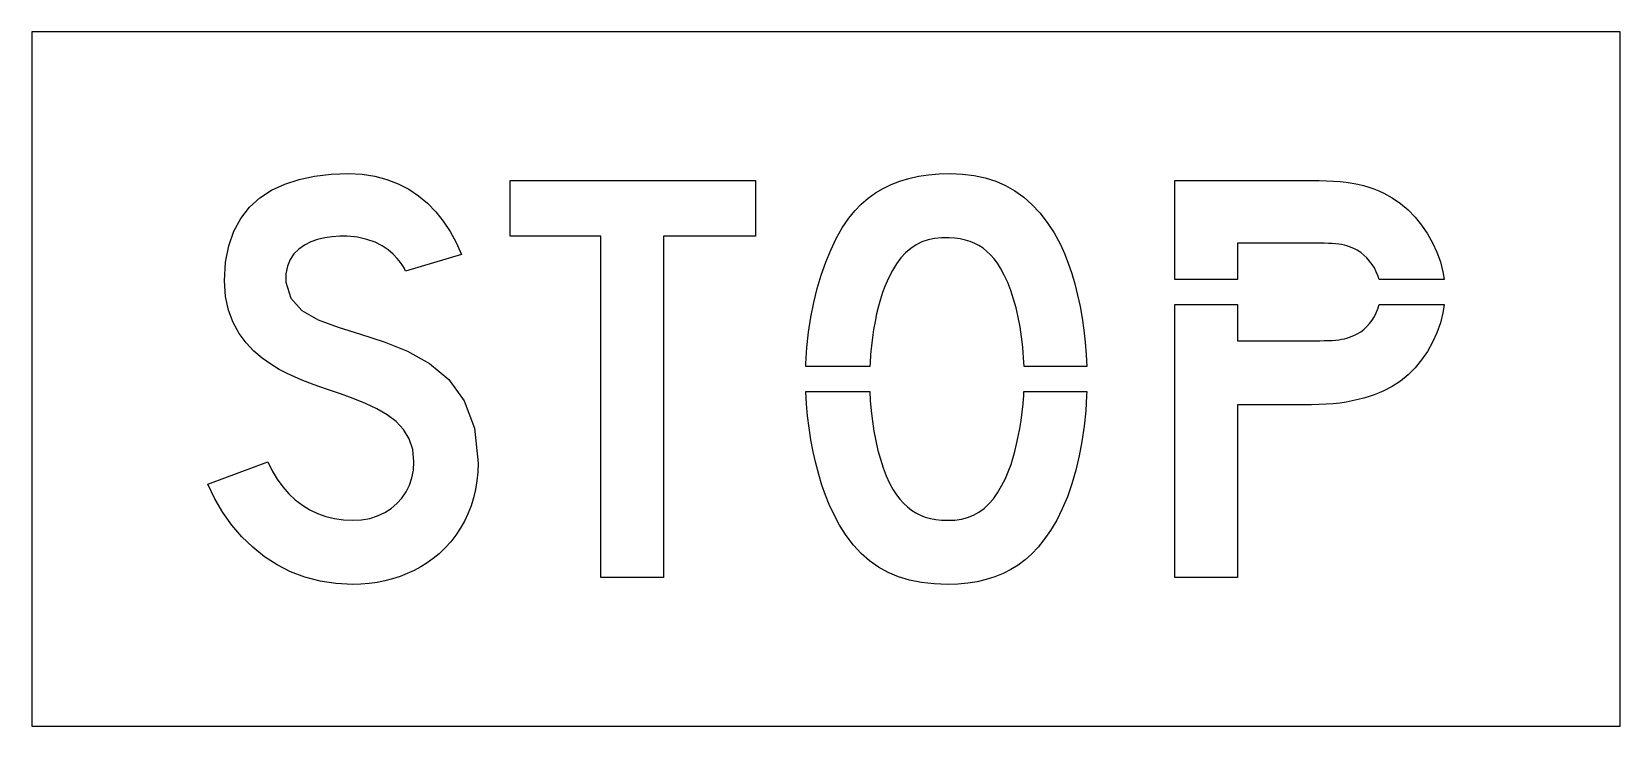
# Model space of a CAD drawing. Extents: x 0 to 32, y 0 to 14.
import ezdxf

# ---------------------------------------------------------------- set-up
doc = ezdxf.new("R2010")
doc.units = 0
doc.layers.add('CUT', color=7, linetype='Continuous')
doc.layers.add('OUTSIDE', color=1, linetype='Continuous')

msp = doc.modelspace()

# ---------------------------------------------------------------- linework, layer by layer
at = {"layer": 'CUT'}
for points in [[(8.8998, 4.604), (8.8494, 4.4416), (8.7878, 4.284), (8.7158, 4.1328), (8.6334, 3.988), (8.5414, 3.8488), (8.439, 3.7176), (8.327, 3.5936), (8.2054, 3.4768), (8.0894, 3.3824), (7.967, 3.2952), (7.8382, 3.2152), (7.7038, 3.1424), (7.5646, 3.0776), (7.419, 3.0208), (7.2694, 2.9728), (7.1158, 2.9328), (6.9582, 2.9008), (6.7966, 2.8784), (6.6318, 2.864), (6.4646, 2.86), (6.1286, 2.876), (5.8078, 2.9256), (5.5038, 3.0056), (5.215, 3.1152), (4.9438, 3.2528), (4.6894, 3.4176), (4.4526, 3.6072), (4.2342, 3.82), (4.0334, 4.056), (3.8518, 4.312), (3.6886, 4.5872), (3.5454, 4.8808), (4.7526, 5.3296), (4.8422, 5.1472), (4.9438, 4.9792), (5.0558, 4.8256), (5.1782, 4.6872), (5.3094, 4.564), (5.451, 4.456), (5.6006, 4.364), (5.759, 4.288), (5.9246, 4.2288), (6.0982, 4.1856), (6.2782, 4.16), (6.4646, 4.1512), (6.6422, 4.1616), (6.8094, 4.1912), (6.9654, 4.24), (7.1094, 4.3072), (7.2398, 4.3896), (7.3558, 4.488), (7.4574, 4.6), (7.5422, 4.7248), (7.6094, 4.8616), (7.659, 5.0088), (7.6894, 5.1648), (7.6998, 5.3296), (7.675, 5.5784), (7.6038, 5.7936), (7.491, 5.9792), (7.3414, 6.14), (7.1606, 6.2784), (6.9526, 6.4), (6.723, 6.508), (6.4774, 6.6064), (6.2198, 6.6992), (5.955, 6.7912), (5.6894, 6.8856), (5.4262, 6.9856), (5.2958, 7.0416), (5.1462, 7.1104), (4.9838, 7.1944), (4.8142, 7.2968), (4.6422, 7.4184), (4.4758, 7.5616), (4.3182, 7.728), (4.1766, 7.9192), (4.0566, 8.1384), (3.9638, 8.3872), (3.9038, 8.6664), (3.8822, 8.9792), (3.9046, 9.352), (3.9678, 9.6848), (4.0718, 9.98), (4.2118, 10.2376), (4.387, 10.4608), (4.595, 10.6488), (4.8318, 10.8048), (5.0966, 10.9296), (5.3862, 11.024), (5.6982, 11.0896), (6.031, 11.128), (6.3806, 11.14), (6.6534, 11.1272), (6.9118, 11.088), (7.1542, 11.024), (7.3822, 10.9368), (7.5942, 10.8264), (7.791, 10.6944), (7.9734, 10.5424), (8.1398, 10.3712), (8.291, 10.1808), (8.4278, 9.9744), (8.5486, 9.7504), (8.6542, 9.512), (7.5318, 9.1752), (7.5254, 9.1888), (7.5062, 9.2256), (7.4734, 9.2808), (7.4254, 9.3512), (7.3606, 9.4312), (7.279, 9.516), (7.1782, 9.6016), (7.0574, 9.6824), (6.9158, 9.756), (6.7518, 9.8152), (6.5646, 9.8576), (6.3526, 9.8768), (6.203, 9.8792), (6.0526, 9.8688), (5.903, 9.8472), (5.7582, 9.812), (5.6206, 9.7624), (5.4926, 9.6984), (5.379, 9.6184), (5.2814, 9.5216), (5.2038, 9.4072), (5.1486, 9.2752), (5.119, 9.1232), (5.1174, 8.9512), (5.2174, 8.6264), (5.4438, 8.3824), (5.7702, 8.1952), (6.1718, 8.0424), (6.6222, 7.9008), (7.0966, 7.7472), (7.5678, 7.56), (8.0118, 7.3144), (8.4014, 6.9888), (8.7118, 6.56), (8.9174, 6.0056), (8.991, 5.3016), (8.9854, 5.1208), (8.9678, 4.944), (8.9398, 4.772)], [(11.4606, 3), (11.4606, 9.8768), (9.6366, 9.8768), (9.6366, 11), (14.5766, 11), (14.5766, 9.8768), (12.7238, 9.8768), (12.7238, 3)], [(19.9086, 8.0504), (19.8718, 8.2456), (19.8278, 8.4328), (19.7782, 8.612), (19.7222, 8.7824), (19.6598, 8.9424), (19.5918, 9.0928), (19.5174, 9.2312), (19.4526, 9.332), (19.3854, 9.4216), (19.3158, 9.5016), (19.2414, 9.5728), (19.1638, 9.6344), (19.0822, 9.688), (18.9958, 9.7328), (18.9038, 9.7704), (18.807, 9.8), (18.7038, 9.8232), (18.5942, 9.8392), (18.4782, 9.8488), (18.3286, 9.8488), (18.1878, 9.8352), (18.0558, 9.8064), (17.9318, 9.7632), (17.8158, 9.7048), (17.707, 9.6312), (17.6046, 9.5432), (17.5094, 9.4392), (17.4206, 9.32), (17.3374, 9.1848), (17.2598, 9.0336), (17.187, 8.8664), (17.1398, 8.7424), (17.0966, 8.6088), (17.0566, 8.4664), (17.0198, 8.3168), (16.9878, 8.1608), (16.959, 8), (16.935, 7.8352), (16.915, 7.6672), (16.899, 7.4968), (16.8878, 7.3264), (16.8847, 7.251), (15.5929, 7.251), (15.5942, 7.3128), (15.615, 7.6328), (15.6486, 7.9448), (15.6942, 8.248), (15.7526, 8.5416), (15.8222, 8.8248), (15.903, 9.096), (15.995, 9.3544), (16.0966, 9.5992), (16.2078, 9.8296), (16.3286, 10.044), (16.4574, 10.2424), (16.5806, 10.3896), (16.711, 10.5232), (16.8486, 10.6432), (16.995, 10.7496), (17.1502, 10.8424), (17.3134, 10.9232), (17.487, 10.9904), (17.6694, 11.0448), (17.863, 11.0872), (18.0662, 11.1168), (18.2806, 11.1344), (18.507, 11.14), (18.7526, 11.1312), (18.987, 11.1024), (19.2086, 11.0552), (19.4182, 10.9872), (19.6174, 10.9), (19.8046, 10.7928), (19.9822, 10.6648), (20.1494, 10.5168), (20.307, 10.3472), (20.455, 10.156), (20.5934, 9.9432), (20.7246, 9.7088), (20.8054, 9.5272), (20.8806, 9.3336), (20.9494, 9.1296), (21.0118, 8.9152), (21.0678, 8.6928), (21.1174, 8.4632), (21.159, 8.2264), (21.1942, 7.9848), (21.2214, 7.7392), (21.2414, 7.4896), (21.2528, 7.251), (19.989, 7.251), (19.9806, 7.4272), (19.963, 7.6408), (19.939, 7.8488)], [(27.0022, 9.3104), (26.9518, 9.3784), (26.8966, 9.4416), (26.8358, 9.4992), (26.7718, 9.5512), (26.703, 9.5968), (26.6486, 9.6232), (26.5966, 9.6456), (26.5454, 9.6656), (26.4942, 9.6824), (26.4422, 9.6968), (26.3878, 9.7088), (26.3294, 9.7184), (26.267, 9.7256), (26.1982, 9.7304), (26.1222, 9.7344), (26.039, 9.736), (25.9454, 9.7368), (24.2894, 9.7368), (24.2894, 9.0054), (23.0262, 9.0054), (23.0262, 11), (25.7774, 11), (25.9342, 10.9984), (26.0822, 10.9952), (26.2222, 10.988), (26.355, 10.9784), (26.4814, 10.9648), (26.6014, 10.9472), (26.7166, 10.9256), (26.827, 10.9), (26.9334, 10.8696), (27.0366, 10.8344), (27.1374, 10.7936), (27.2366, 10.7472), (27.4086, 10.6528), (27.5718, 10.5392), (27.7254, 10.408), (27.8686, 10.2616), (27.9998, 10.1016), (28.1174, 9.9296), (28.2206, 9.748), (28.3078, 9.5584), (28.3774, 9.3616), (28.4294, 9.1616), (28.4534, 9.0054), (27.145, 9.0054), (27.119, 9.0848), (27.0862, 9.1632), (27.047, 9.2384)], [(27.9998, 7.3864), (27.8686, 7.228), (27.7254, 7.0848), (27.5718, 6.9576), (27.4086, 6.8496), (27.2366, 6.7616), (27.143, 6.7208), (27.0446, 6.6824), (26.9414, 6.6464), (26.8334, 6.6136), (26.7198, 6.584), (26.6014, 6.5576), (26.4782, 6.5352), (26.3486, 6.516), (26.2142, 6.5008), (26.0742, 6.4896), (25.9286, 6.4832), (25.7774, 6.4808), (24.2894, 6.4808), (24.2894, 3), (23.0262, 3), (23.0262, 8.5034), (24.2894, 8.5034), (24.2894, 7.772), (25.9454, 7.772), (26.039, 7.7728), (26.1222, 7.7744), (26.1982, 7.7784), (26.267, 7.7832), (26.3294, 7.7904), (26.3878, 7.8), (26.4422, 7.812), (26.4942, 7.8256), (26.5454, 7.8432), (26.5966, 7.8632), (26.6486, 7.8856), (26.703, 7.912), (26.7718, 7.952), (26.8358, 8), (26.8966, 8.056), (26.9518, 8.1184), (27.0022, 8.1864), (27.047, 8.26), (27.0862, 8.3368), (27.119, 8.4176), (27.1454, 8.5008), (27.146, 8.5034), (28.4546, 8.5034), (28.4294, 8.336), (28.3774, 8.1312), (28.3078, 7.932), (28.2206, 7.74), (28.1174, 7.5576)], [(21.0326, 5.1616), (20.9534, 4.8872), (20.8622, 4.6256), (20.7598, 4.3808), (20.647, 4.1528), (20.5222, 3.9448), (20.387, 3.7576), (20.271, 3.6104), (20.1462, 3.4768), (20.0134, 3.3568), (19.8726, 3.2504), (19.7238, 3.1576), (19.5662, 3.0768), (19.4006, 3.0096), (19.227, 2.9552), (19.0454, 2.9128), (18.855, 2.8832), (18.6566, 2.8656), (18.4502, 2.86), (18.1782, 2.8688), (17.923, 2.8976), (17.6846, 2.9448), (17.4606, 3.0128), (17.2518, 3.1), (17.0574, 3.2072), (16.8766, 3.3352), (16.7078, 3.4832), (16.5518, 3.6528), (16.407, 3.844), (16.2726, 4.0568), (16.1486, 4.2912), (16.067, 4.4672), (15.9902, 4.6584), (15.919, 4.8624), (15.8534, 5.0768), (15.7942, 5.3016), (15.7414, 5.5336), (15.6966, 5.7712), (15.6582, 6.0128), (15.6278, 6.2568), (15.6054, 6.5016), (15.5918, 6.7456), (15.5918, 6.749), (16.8835, 6.749), (16.8926, 6.564), (16.9094, 6.3552), (16.9334, 6.1488), (16.9646, 5.9472), (17.0014, 5.7512), (17.0446, 5.5616), (17.095, 5.3808), (17.151, 5.2096), (17.2134, 5.0496), (17.2814, 4.9024), (17.3558, 4.7688), (17.4206, 4.668), (17.4894, 4.5768), (17.5622, 4.4944), (17.6398, 4.4208), (17.7214, 4.3568), (17.8086, 4.3016), (17.9006, 4.2552), (17.9982, 4.2176), (18.1022, 4.188), (18.2118, 4.1672), (18.3278, 4.1552), (18.4502, 4.1512), (18.5934, 4.1576), (18.727, 4.1768), (18.8526, 4.2104), (18.9702, 4.2568), (19.0806, 4.3176), (19.1838, 4.3928), (19.2806, 4.4824), (19.3718, 4.5872), (19.4574, 4.7072), (19.5374, 4.8432), (19.6134, 4.9944), (19.6854, 5.1616), (19.727, 5.2736), (19.767, 5.4), (19.8046, 5.5376), (19.8406, 5.684), (19.8734, 5.8392), (19.903, 6), (19.9294, 6.1648), (19.9518, 6.332), (19.9702, 6.4992), (19.983, 6.6656), (19.9876, 6.749), (21.2526, 6.749), (21.251, 6.6704), (21.2318, 6.3568), (21.2006, 6.0472), (21.1566, 5.7432), (21.1006, 5.448)]]:
    msp.add_lwpolyline(points, close=True, dxfattribs=at)
at = {"layer": 'OUTSIDE'}
msp.add_lwpolyline([(0, 0), (32, 0), (32, 14), (0, 14)], close=True, dxfattribs=at)

doc.saveas('drawing.dxf')
